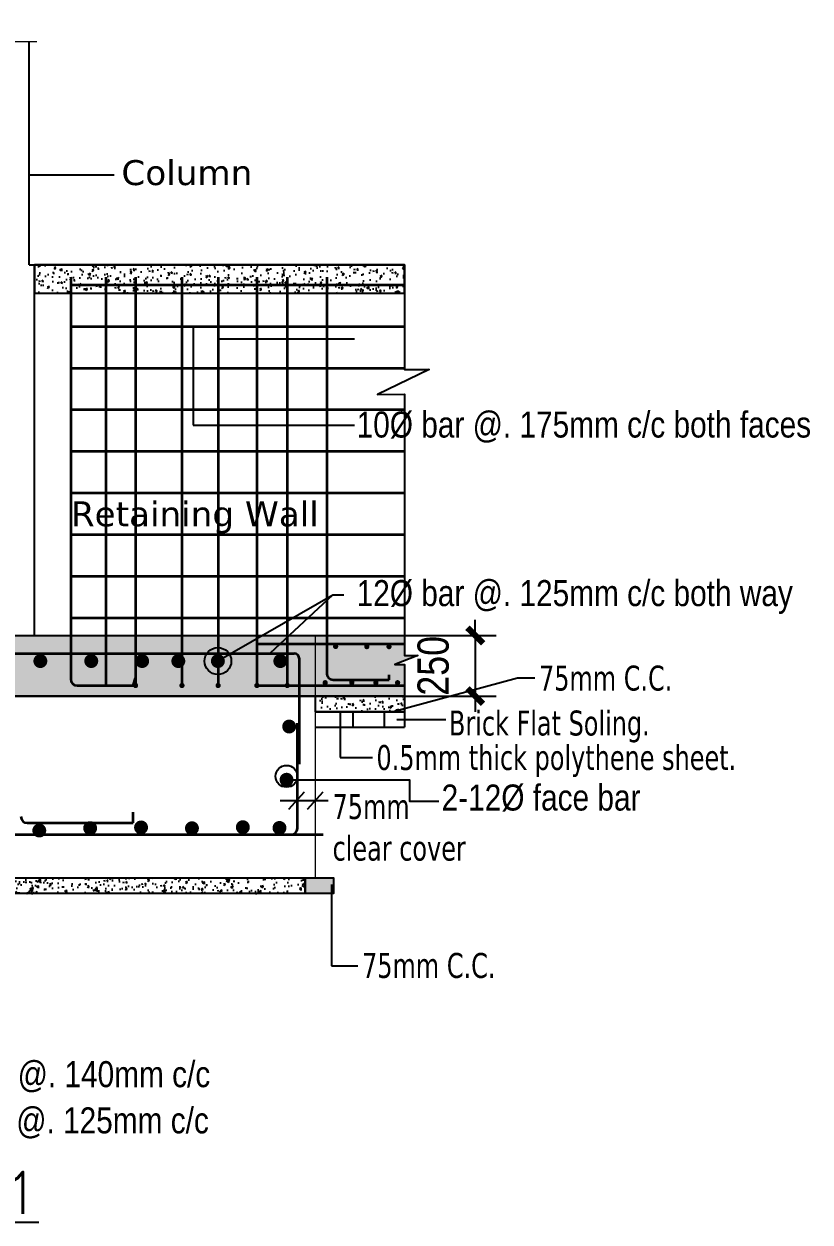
# Model space of a CAD drawing. Header units: millimetres. Extents: x 6239764 to 13047540, y 367704 to 979893.
# Drawn here: x 6499709 to 6503485, y 375915 to 381671 of the extents above; entities that cross this region are included whole.
import ezdxf
from ezdxf import colors
from ezdxf.entities.mleader import LeaderData, LeaderLine
from ezdxf.math import Vec2, Vec3

# ---------------------------------------------------------------- set-up
doc = ezdxf.new("R2010")
doc.units = ezdxf.units.MM
doc.header["$LTSCALE"] = 300
doc.linetypes.add('DASHED2', pattern=[0.375, 0.25, -0.125])
doc.layers.add('covering', color=7, linetype='Continuous', lineweight=15)
doc.layers.add('ROD', color=10, linetype='Continuous', lineweight=35)
doc.layers.add('DIM', color=4, linetype='Continuous')
doc.styles.add('AFTXT', font='')
doc.styles.add('NARROW', font='ARIALN.TTF')
doc.styles.get("Standard").update_dxf_attribs({"font": 'txt8.shx', "width": 0.7, "bigfont": 'hztxt_ii.shx'})
doc.styles.add('TEXT', font='swisscl.ttf')
doc.styles.add('ver', font='verdana.ttf')
doc.styles.get('AFTXT').set_extended_font_data('Romans.shx')
doc.dimstyles.new('1_8 N1', dxfattribs={"dimscale": 1.5, "dimtxt": 48, "dimasz": 36, "dimexe": 18, "dimexo": 18, "dimgap": 15, "dimtad": 1, "dimdec": 1, "dimzin": 3, "dimdsep": 46, "dimlunit": 4, "dimtxsty": 'TEXT', "dimblk": 'ARCHTICK', "dimcen": 5, "dimdle": 18, "dimclrd": 8, "dimclre": 8, "dimclrt": 256, "dimadec": 0, "dimazin": 0, "dimtfac": 1, "dimtdec": 1, "dimtix": 1, "dimtmove": 0, "dimatfit": 3, "dimfxl": 0.18, "dimtvp": 0.75, "dimtolj": 1, "dimtzin": 0, "dimlwe": -1, "dimarcsym": 0})
doc.dimstyles.new('IED-2', dxfattribs={"dimscale": 50, "dimtxt": 3, "dimasz": 0.5, "dimexe": 2, "dimexo": 0, "dimgap": 2.5, "dimtad": 1, "dimdec": 0, "dimzin": 0, "dimdsep": 46, "dimtxsty": 'AFTXT', "dimblk": '_DOT7', "dimcen": 0.09, "dimclre": 7, "dimclrt": 3, "dimadec": 0, "dimazin": 0, "dimtfac": 1, "dimtdec": 0, "dimtix": 1, "dimtmove": 0, "dimatfit": 3, "dimldrblk": '_DOT7', "dimfxl": 1, "dimtolj": 1, "dimtzin": 0, "dimarcsym": 0})
pattern_1 = [(50, (-4462.86, -82961.4), (91.0923345, -7.9695428), [9.525, -104.775]), (355, (-4462.86, -82961.4), (-17.6217107, 95.5284226), [7.62, -83.8202921]), (100.4514447, (-4455.27, -82962.06), (73.4706235, 87.558876), [8.0950044, -89.0451223]), (46.1842, (-4462.86, -82936), (135.5395204, -21.021164), [14.2875, -157.1625]), (96.6355576, (-4451.57, -82937.75), (118.702067, 123.7130623), [12.1425116, -133.567804]), (351.1841512, (-4462.86, -82936), (118.702067, 123.7130623), [11.4299835, -125.729866]), (21, (-4450.16, -82942.35), (75.8071956, -51.1325991), [9.525, -104.775]), (326, (-4450.16, -82942.35), (30.9010142, 92.093983), [7.62, -83.82]), (71.451445, (-4443.84, -82946.61), (106.7082096, 40.9613844), [8.0950044, -89.0449688]), (37.5, (-4462.86, -82961.398), (1.54430163, 42.27751944), [0, -82.804, 0, -85.09, 0, -84.1375]), (7.5, (-4462.86, -82961.398), (33.40983126, 50.0902874), [0, -48.514, 0, -80.899, 0, -32.0675]), (327.5, (-4491.182, -82961.398), (67.79529758, -2.864372), [0, -31.75, 0, -99.06, 0, -131.445]), (317.5, (-4503.88, -82961.4), (74.0645907, 12.7132455), [0, -41.275, 0, -65.786, 0, -93.345])]

# ---------------------------------------------------------------- blocks, each defined once
blk = doc.blocks.new('_ArchTick')
at = {"color": 0, "linetype": 'ByBlock', "const_width": 0.4}
blk.add_lwpolyline([(-0.5, -0.5), (0.5, 0.5)], dxfattribs=at)
blk = doc.blocks.new('*D765')
at = {"color": 0, "lineweight": -2, "transparency": 16777216}
for p, q in [((6501876.8, 378732.5), (6501876.8, 378807.5)), ((6501876.8, 378732.5), (6501876.8, 378441.5)), ((6501876.8, 378441.5), (6501876.8, 378366.5))]:
    blk.add_line(p, q, dxfattribs=at)
at = {"color": 7, "lineweight": -2, "transparency": 16777216}
for p, q in [((6501537.1, 378732.5), (6501976.8, 378732.5)), ((6501537.1, 378441.5), (6501976.8, 378441.5))]:
    blk.add_line(p, q, dxfattribs=at)
at = {"layer": 'Defpoints', "color": 0, "transparency": 16777216}
for p in [(6501537.1, 378732.5), (6501537.1, 378441.5, 0), (6501876.8, 378441.5)]:
    blk.add_point(p, dxfattribs=at)
at = {"color": 0, "lineweight": -2, "transparency": 16777216, "xscale": 75, "yscale": 75, "zscale": 75}
for p, rotation in [((6501876.8, 378732.5), 270), ((6501876.8, 378441.5), 90)]:
    blk.add_blockref('_ArchTick', p, dxfattribs=dict(at, rotation=rotation))
at = {"color": 3, "transparency": 16777216, "insert": (6501675.3, 378587), "char_height": 150, "attachment_point": 5, "rotation": 90, "style": 'NARROW'}
blk.add_mtext('\\A1;250', dxfattribs=at)
blk = doc.blocks.new('_DOT7')
at = {"color": 7, "linetype": 'Continuous'}
blk.add_line((-0.5, 0), (-1, 0), dxfattribs=at)
at = {"color": 7, "linetype": 'Continuous', "const_width": 0.5}
blk.add_lwpolyline([(-0.25, 0, 1), (0.25, 0, 1), (-0.25, 0, 1)], format="xyb", dxfattribs=at)

msp = doc.modelspace()

# ---------------------------------------------------------------- hatches: boundary and pattern name
at = {"ltscale": 0.1}
h = msp.add_hatch(dxfattribs=at)
h.set_pattern_fill('AR-CONC', color=8, scale=0.5)
h.set_pattern_definition([(50, (-4423.5, -81742.45), (91.0923345, -7.9695428), [9.525, -104.775]), (355, (-4423.5, -81742.45), (-17.6217107, 95.5284226), [7.62, -83.8202921]), (100.4514447, (-4415.91, -81743.12), (73.4706235, 87.558876), [8.0950044, -89.0451223]), (46.1842, (-4423.5, -81717.05), (135.5395204, -21.021164), [14.2875, -157.1625]), (96.6355576, (-4412.2, -81718.8), (118.702067, 123.7130623), [12.1425116, -133.567804]), (351.1841512, (-4423.5, -81717.05), (118.702067, 123.7130623), [11.4299835, -125.729866]), (21, (-4410.8, -81723.4), (75.8071956, -51.1325991), [9.525, -104.775]), (326, (-4410.8, -81723.4), (30.9010142, 92.093983), [7.62, -83.82]), (71.451445, (-4404.48, -81727.66), (106.7082096, 40.9613844), [8.0950044, -89.0449688]), (37.5, (-4423.5, -81742.45), (1.54430163, 42.27751944), [0, -82.804, 0, -85.09, 0, -84.1375]), (7.5, (-4423.5, -81742.45), (33.40983126, 50.0902874), [0, -48.514, 0, -80.899, 0, -32.0675]), (327.5, (-4451.82, -81742.45), (67.79529758, -2.864372), [0, -31.75, 0, -99.06, 0, -131.445]), (317.5, (-4464.52, -81742.45), (74.0645907, 12.7132455), [0, -41.275, 0, -65.786, 0, -93.345])])
h.paths.add_polyline_path([(6501537.1, 380513.9), (6499759, 380512.8), (6499759.1, 380376.8), (6501537.1, 380376.8)])
h = msp.add_hatch(dxfattribs=at)
h.set_pattern_fill('AR-CONC', color=8, scale=0.5)
h.set_pattern_definition(pattern_1)
h.paths.add_polyline_path([(6496957.2, 378441.5), (6496957.2, 378593.9), (6496910, 378593.9), (6497020.8, 378636.4), (6496957.2, 378636.4), (6496957.2, 378732.5), (6501537.1, 378732.5), (6501537.1, 378636.4), (6501600.7, 378636.4), (6501489.9, 378593.9), (6501537.1, 378593.9), (6501537.1, 378441.5)])
h = msp.add_hatch(dxfattribs=at)
h.set_pattern_fill('AR-CONC', color=8, scale=0.5)
h.set_pattern_definition(pattern_1)
h.paths.add_polyline_path([(6501109, 378441.5), (6501537.1, 378441.5), (6501537.1, 378366.5), (6501109, 378366.5)])
at = {"lineweight": 25}
h = msp.add_hatch(dxfattribs=at)
h.set_pattern_fill('AR-CONC', color=9, scale=20)
h.set_pattern_definition([(50, (6340990.65, 684280.87), (143.452037, -12.550427), [15, -165]), (355, (6340990.65, 684280.87), (-27.750267, 150.438427), [12, -132]), (100.451444, (6341002.61, 684279.83), (115.70177, 137.888), [12.74804, -140.22842]), (46.1842, (6340990.65, 684320.87), (213.44827, -33.10386), [22.5, -247.5]), (96.635635, (6341008.44, 684318.11), (186.93239, 194.82372), [19.12207, -210.34275]), (351.184164, (6340990.65, 684320.87), (186.93239, 194.82372), [18, -198]), (21, (6341010.65, 684310.87), (119.38141, -80.52378), [15, -165]), (326, (6341010.65, 684310.87), (48.663066, 145.03001), [12, -132]), (71.451445, (6341020.6, 684304.16), (168.044475, 64.50623), [12.74804, -140.22842]), (37.5, (6340990.655, 684280.87), (2.431971, 66.578771), [0, -130.4, 0, -134, 0, -132.5]), (7.5, (6340990.655, 684280.87), (52.613907, 78.882342), [0, -76.4, 0, -127.4, 0, -50.5]), (327.5, (6340946.055, 684280.87), (106.764487, -4.510974), [0, -50, 0, -156, 0, -207]), (317.5, (6340926.05, 684280.87), (116.637234, 20.020996), [0, -65, 0, -103.6, 0, -147])])
h.paths.add_polyline_path([(6501059, 377568.1), (6501195.3, 377568.1), (6501186.8, 377493.1), (6501059, 377493.1)])
h.paths.add_polyline_path([(6497459, 377568.1), (6498959, 377568.1), (6498959, 377493.1), (6497459, 377493.1)])
h.paths.add_polyline_path([(6497459, 377568.1), (6497334, 377568.1), (6497334, 377493.1), (6497459, 377493.1)])
at = {"ltscale": 0.1}
h = msp.add_hatch(dxfattribs=at)
h.set_pattern_fill('AR-CONC', color=8)
h.set_pattern_definition([(50, (8038.86, -82961.4), (182.184669, -15.9390855), [19.05, -209.55]), (355, (8038.86, -82961.4), (-35.2434214, 191.056845), [15.24, -167.640584]), (100.4514447, (8054.05, -82962.73), (146.941247, 175.117752), [16.190009, -178.0902446]), (46.1842, (8038.86, -82910.6), (271.079041, -42.042328), [28.575, -314.325]), (96.6355576, (8061.45, -82914.1), (237.404134, 247.426125), [24.285023, -267.135608]), (351.184151, (8038.86, -82910.6), (237.404134, 247.426125), [22.859967, -251.459732]), (21, (8064.26, -82923.3), (151.6143913, -102.2651982), [19.05, -209.55]), (326, (8064.26, -82923.3), (61.8020283, 184.187966), [15.24, -167.64]), (71.451445, (8076.9, -82931.82), (213.4164193, 81.922769), [16.190009, -178.0899376]), (37.5, (8038.86, -82961.4), (3.08860325, 84.5550389), [0, -165.608, 0, -170.18, 0, -168.275]), (7.5, (8038.86, -82961.4), (66.8196625, 100.1805748), [0, -97.028, 0, -161.798, 0, -64.135]), (327.5, (7982.22, -82961.4), (135.5905952, -5.728744), [0, -63.5, 0, -198.12, 0, -262.89]), (317.5, (7956.82, -82961.4), (148.1291814, 25.426491), [0, -82.55, 0, -131.572, 0, -186.69])])
h.paths.add_polyline_path([(6499559, 377568.1), (6501059, 377568.1), (6501059, 377493.1), (6499559, 377493.1)])
h = msp.add_hatch(dxfattribs=at)
h.set_pattern_fill('AR-CONC', color=8, scale=0.5)
h.set_pattern_definition([(50, (8038.86, -82961.4), (91.0923345, -7.9695428), [9.525, -104.775]), (355, (8038.86, -82961.4), (-17.6217107, 95.5284226), [7.62, -83.8202921]), (100.4514447, (8046.45, -82962.06), (73.4706235, 87.558876), [8.0950044, -89.0451223]), (46.1842, (8038.86, -82936), (135.5395204, -21.021164), [14.2875, -157.1625]), (96.6355576, (8050.16, -82937.75), (118.702067, 123.7130623), [12.1425116, -133.567804]), (351.1841512, (8038.86, -82936), (118.702067, 123.7130623), [11.4299835, -125.729866]), (21, (8051.56, -82942.35), (75.8071956, -51.1325991), [9.525, -104.775]), (326, (8051.56, -82942.35), (30.9010142, 92.093983), [7.62, -83.82]), (71.451445, (8057.88, -82946.61), (106.7082096, 40.9613844), [8.0950044, -89.0449688]), (37.5, (8038.863, -82961.398), (1.54430163, 42.27751944), [0, -82.804, 0, -85.09, 0, -84.1375]), (7.5, (8038.863, -82961.398), (33.40983126, 50.0902874), [0, -48.514, 0, -80.899, 0, -32.0675]), (327.5, (8010.542, -82961.398), (67.79529758, -2.864372), [0, -31.75, 0, -99.06, 0, -131.445]), (317.5, (7997.84, -82961.4), (74.0645907, 12.7132455), [0, -41.275, 0, -65.786, 0, -93.345])])
h.paths.add_polyline_path([(6499559, 377568.1), (6501059, 377568.1), (6501059, 377493.1), (6499559, 377493.1)])

# ---------------------------------------------------------------- linework, layer by layer
at = {"lineweight": 25}
for p, q in [((6499734, 380512.8, 0), (6499734, 381585.5, 0)), ((6499734, 380512.8, 0), (6499759, 380512.8, 0)), ((6499759, 378732.5, 0), (6499759, 380512.8, 0)), ((6499759, 378732.5, 0), (6501109, 378732.5, 0))]:
    msp.add_line(p, q, dxfattribs=at)
at = {"color": 6, "ltscale": 0.1}
for p, q in [((6500521.9, 379743.9, 0), (6501296.9, 379743.9, 0)), ((6501192.7, 378927.5, 0), (6501192.7, 378927.5, 0)), ((6501192.7, 378927.5, 0), (6501192.7, 378927.5, 0)), ((6501192.7, 378927.5, 0), (6501192.7, 378927.5, 0)), ((6501192.7, 378927.5, 0), (6501192.7, 378927.5, 0)), ((6501193.1, 378927.5, 0), (6501245.2, 378927.5, 0)), ((6496957.2, 378732.5), (6501537.1, 378732.5)), ((6501537.1, 378732.5, 0), (6501537.1, 378636.4, 0)), ((6501600.7, 378636.4, 0), (6501489.9, 378593.9, 0)), ((6501489.9, 378593.9, 0), (6501537.1, 378593.9, 0)), ((6501537.1, 378636.4, 0), (6501600.7, 378636.4, 0)), ((6501537.1, 378593.9, 0), (6501537.1, 378441.5, 0)), ((6502080.4, 378528.5), (6502163.3, 378528.7)), ((6496957.2, 378441.5), (6501537.1, 378441.5)), ((6501537.1, 378441.5, 0), (6501537.1, 378291.5)), ((6501109, 378366.5), (6501537.1, 378366.5)), ((6501288.5, 378366.5), (6501288.5, 378291.5)), ((6501438.7, 378366.5), (6501438.7, 378291.5)), ((6501109, 378291.5), (6501537.1, 378291.5)), ((6501228.5, 378147.1), (6501382.4, 378147.1))]:
    msp.add_line(p, q, dxfattribs=at)
for p, q in [((6500981, 377898.5, 0), (6501056.9, 377981.2, 0)), ((6501071.1, 377898.5, 0), (6501146.9, 377981.2, 0)), ((6500939.6, 377939.8, 0), (6501169.8, 377939.8, 0))]:
    msp.add_line(p, q)
at = {"color": 6, "ltscale": 0.1, "elevation": 0}
for points in [[(6499759, 380512.8), (6501537.1, 380513.9), (6501537.1, 380010.1), (6501654.6, 380010.1), (6501406.8, 379890.4), (6501537.1, 379892.6), (6501537.1, 378732.5)], [(6500970.2, 378039.5), (6501414.6, 378039.5), (6501561.3, 378039.5), (6501561.3, 377936.5), (6501701.8, 377936.5)]]:
    msp.add_lwpolyline(points, dxfattribs=at)
msp.add_lwpolyline([(6501537.1, 380513.9), (6499759, 380512.8), (6499759.1, 380376.8), (6501537.1, 380376.8)], close=True, dxfattribs=at)
at = {"color": 6, "ltscale": 0.1}
msp.add_lwpolyline([(6496957.2, 378441.5), (6496957.2, 378593.9), (6496910, 378593.9), (6497020.8, 378636.4), (6496957.2, 378636.4), (6496957.2, 378732.5), (6501537.1, 378732.5), (6501537.1, 378636.4), (6501600.7, 378636.4), (6501489.9, 378593.9), (6501537.1, 378593.9), (6501537.1, 378441.5), (6496957.2, 378441.5)], dxfattribs=at)
msp.add_lwpolyline([(6501109, 378441.5), (6501537.1, 378441.5), (6501537.1, 378366.5), (6501109, 378366.5)], close=True, dxfattribs=at)
at = {"lineweight": 25, "elevation": 0}
for points in [[(6499559, 377568.1), (6501059, 377568.1), (6501059, 377493.1), (6499559, 377493.1)], [(6501059, 377568.1), (6501195.3, 377568.1), (6501195.3, 377493.1), (6501059, 377493.1)]]:
    msp.add_lwpolyline(points, close=True, dxfattribs=at)
at = {"color": 6, "ltscale": 0.1}
msp.add_circle((6500640.4, 378609.8, 0), 64.5, dxfattribs=at)
at = {"color": 7, "lineweight": 25}
msp.add_circle((6500970.3, 378056.2, 0), 52.5, dxfattribs=at)
at = {"layer": 'covering', "lineweight": 0, "ltscale": 1500}
msp.add_line((6501109, 377568.1, 0), (6501109, 378732.5, 0), dxfattribs=at)
at = {"layer": 'covering', "linetype": 'DASHED2', "lineweight": 0, "ltscale": 1500, "elevation": 0}
msp.add_lwpolyline([(6499770.7, 381585.5), (6499338.8, 381585.5), (6499297, 381462.7), (6499297, 381670.8)], dxfattribs=at)
at = {"layer": 'ROD'}
for p, q in [((6499934.1, 380454.8, 0), (6499934.1, 378522.4, 0)), ((6500102.2, 380454.8), (6500102.2, 378492.4, 0)), ((6500244.9, 380454.8, 0), (6500244.9, 378492.4, 0)), ((6500467.9, 380454.8, 0), (6500467.9, 378492.4, 0)), ((6500641.7, 380454.8, 0), (6500641.7, 378492.4, 0)), ((6500827.8, 380454.8, 0), (6500827.8, 378492.4, 0)), ((6500973.5, 380454.8, 0), (6500973.5, 378492.4, 0)), ((6501163.6, 380454.8, 0), (6501163.6, 378550.3, 0)), ((6499934.1, 380417.8, 0), (6501537.1, 380417.8, 0)), ((6499934.1, 380217.8, 0), (6501537.1, 380217.8, 0)), ((6499934.1, 380017.8, 0), (6501537.1, 380017.8, 0)), ((6499934.1, 379817.8, 0), (6501537.1, 379817.8, 0)), ((6499934.1, 379617.8, 0), (6501537.1, 379617.8, 0)), ((6499934.1, 379417.8, 0), (6501537.1, 379417.8, 0)), ((6499934.1, 379217.8, 0), (6501537.1, 379217.8, 0)), ((6499934.1, 379017.8, 0), (6501537.1, 379017.8, 0)), ((6499934.1, 378817.8, 0), (6501537.1, 378817.8, 0)), ((6500827.8, 378693.1), (6501537.1, 378693.3, 0)), ((6497484, 378646, 0), (6501006.9, 378646, 0)), ((6501031.9, 378115, 0), (6501031.9, 378624.1, 0)), ((6501463.6, 378520.3, 0), (6501463.6, 378544.1, 0)), ((6499964.1, 378492.4, 0), (6500234.1, 378492.4, 0)), ((6500234.1, 378492.4, 0), (6500244.9, 378527.6, 0)), ((6500827.8, 378492.4), (6501537.1, 378492.4)), ((6501193.6, 378520.3, 0), (6501463.6, 378520.3, 0)), ((6501022.5, 377805.9, 0), (6501022.5, 378311.8, 0)), ((6500234.1, 377832.5, 0), (6500234.1, 377883.7, 0)), ((6499724, 377832.5, 0), (6500144, 377832.5, 0)), ((6499964.1, 377832.5, 0), (6500234.1, 377832.5, 0)), ((6497354, 377775.9, 0), (6501145.5, 377775.9, 0))]:
    msp.add_line(p, q, dxfattribs=at)
at = {"layer": 'ROD', "const_width": 12.5}
for points in [[(6501199.7, 378680, 1), (6501212.2, 378680, 1)], [(6501349.7, 378679.2, 1), (6501362.2, 378679.2, 1)], [(6501456.3, 378679, 1), (6501468.8, 378679, 1)], [(6500967.3, 378492.4, 1), (6500979.8, 378492.4, 1)], [(6501149.5, 378505.7, 1), (6501162, 378505.7, 1)], [(6501277.7, 378506.3, 1), (6501290.2, 378506.3, 1)], [(6501393.2, 378505.7, 1), (6501405.7, 378505.7, 1)], [(6501497.4, 378505.7, 1), (6501509.9, 378505.7, 1)]]:
    msp.add_lwpolyline(points, format="xyb", close=True, dxfattribs=at)
at = {"layer": 'ROD', "elevation": 0}
for points, const_width in [([(6499804.4, 378609.8, -1), (6499771, 378609.8, -1)], 33.4), ([(6500048.9, 378609.8, -1), (6500015.5, 378609.8, -1)], 33.4), ([(6500293.3, 378609.8, -1), (6500259.9, 378609.8, -1)], 33.4), ([(6500467.1, 378609.8, -1), (6500433.7, 378609.8, -1)], 33.4), ([(6500657.2, 378609.8, -1), (6500623.7, 378609.8, -1)], 33.4), ([(6500957.2, 378609.8, -1), (6500923.7, 378609.8, -1)], 33.4), ([(6500238.6, 378492.4, 1), (6500251.1, 378492.4, 1)], 12.5), ([(6500461.6, 378492.4, 1), (6500474.1, 378492.4, 1)], 12.5), ([(6500635.4, 378492.4, 1), (6500647.9, 378492.4, 1)], 12.5), ([(6500821.5, 378492.4, 1), (6500834, 378492.4, 1)], 12.5), ([(6500966.2, 378295.1, 1), (6500999.6, 378295.1, 1)], 33.4), ([(6500953.5, 378039.5, 1), (6500987, 378039.5, 1)], 33.4), ([(6500288.1, 377810.4, -1), (6500254.7, 377810.4, -1)], 33.4), ([(6500777, 377811.4, -1), (6500743.6, 377811.4, -1)], 33.4), ([(6499799.2, 377795.5, -1), (6499765.8, 377795.5, -1)], 33.4), ([(6500043.6, 377807.1, -1), (6500010.2, 377807.1, -1)], 33.4), ([(6500532.5, 377806.5, -1), (6500499.1, 377806.5, -1)], 33.4), ([(6500953, 377808, -1), (6500919.6, 377808, -1)], 33.4)]:
    msp.add_lwpolyline(points, format="xyb", close=True, dxfattribs=dict(at, const_width=const_width))
at = {"layer": 'ROD'}
for centre, radius, start, end in [((6501006.9, 378621, 0), 25, 0, 90), ((6501193.6, 378550.3, 0), 30, 180, 270), ((6499964.1, 378522.4, 0), 30, 180, 270), ((6499724, 377862.5, 0), 30, 180, 270), ((6500992.5, 377805.9, 0), 30, 270, 0)]:
    msp.add_arc(centre, radius, start, end, dxfattribs=at)

# ---------------------------------------------------------------- texts
at = {"lineweight": 25, "style": 'NARROW'}
msp.add_text('29-20Ø bar @. 125mm c/c', height=125, dxfattribs=at).set_placement((6498907.7, 376340.5, 0))
at = {"ltscale": 1500, "attachment_point": 1}
for s, insert, char_height, width, style in [('Column', (6500177, 381016.6, 0), 119.77, 1192.266, 'ver'), ('10%%C bar @. 175mm c/c both faces', (6501306.9, 379808.7, 0), 125, 2179.751, 'NARROW'), ('Retaining Wall', (6499934.1, 379377, 0), 119.769, 1192.266, 'ver'), ('12%%C bar @. 125mm c/c both way', (6501306.9, 378998.8, 0), 125, 2179.751, 'NARROW'), ('2-12%%C face bar', (6501715.2, 378016.6, 0), 125, 1990.284, 'NARROW'), ('28-20%%C bar @. 140mm c/c ', (6498914.4, 376687.5, 0), 125, 2039.362, 'NARROW')]:
    msp.add_mtext(s, dxfattribs=dict(at, insert=insert, char_height=char_height, width=width, style=style))
at = {"ltscale": 1500, "char_height": 119.769, "width": 4739.703, "attachment_point": 1}
for s, insert in [('{\\fVerdana|b0|i0|c0|p34;75mm C.C.}', (6502183, 378588)), ('{\\fVerdana|b0|i0|c0|p34;Brick Flat Soling.}', (6501750.4, 378372)), ('{\\fVerdana|b0|i0|c0|p34;0.5mm thick polythene sheet.}', (6501402.1, 378206.4)), ('{\\fVerdana|b0|i0|c0|p34;75mm \\Pclear cover}', (6501191.3, 377970.6)), ('{\\fVerdana|b0|i0|c0|p34;75mm C.C.}', (6501332.9, 377207.3, 0))]:
    msp.add_mtext(s, dxfattribs=dict(at, insert=insert))
at = {"layer": 'DIM', "lineweight": 25}
msp.add_text('%%USection: A1-A1', height=200, dxfattribs=at).set_placement((6497706.5, 375954.5, 0))

# ---------------------------------------------------------------- dimensions: what is measured, and where the dimension line sits
dim = msp.add_linear_dim(base=(6501876.8, 378441.5), p1=(6501537.1, 378732.5), p2=(6501537.1, 378441.5, 0), angle=90, text='250', dimstyle='IED-2', override={"dimasz": 1.5, "dimtxsty": 'NARROW', "dimblk1": 'ArchTick', "dimblk2": 'ArchTick', "dimsah": 1})
dim.commit()
dim.dimension.update_dxf_attribs({"geometry": '*D765', "text_midpoint": (6501675.3, 378587)})

# ---------------------------------------------------------------- leaders
at = {"color": 6, "ltscale": 0.1}
ml = msp.add_multileader_mtext('Standard', dxfattribs=at)
ml.set_content('', color=6)
ml.set_leader_properties()
ml.build(insert=Vec2(0, 0))
ml.multileader.update_dxf_attribs({"text_right_attachment_type": 6, "dogleg_length": 0.36})
ctx = ml.context
ctx.base_point, ctx.plane_origin = Vec3(6500521.9, 379743.9, 0), Vec3(6500521.5, 380217.8, 0)
ctx.right_attachment = 6
notes = []
notes.append((ctx, [(0, (1, 1, 0), (6500521.5, 379743.9, 0), (1, 0), 0.36, [(0, [(6500521.5, 380217.8, 0)], 0, [])])]))
ctx.mtext.insert, ctx.mtext.flow_direction = Vec3(6500523.9, 379745.9, 0), 5
ml = msp.add_multileader_mtext('Standard', dxfattribs=at)
ml.set_content('', color=6)
ml.set_leader_properties()
ml.build(insert=Vec2(0, 0))
ml.multileader.update_dxf_attribs({"text_right_attachment_type": 6, "dogleg_length": 0.36})
ctx = ml.context
ctx.base_point, ctx.plane_origin = Vec3(6501297.5, 380157.5, 0), Vec3(6500641.7, 380157.5, 0)
ctx.right_attachment = 6
notes.append((ctx, [(0, (1, 1, 0), (6501297.1, 380157.5, 0), (1, 0), 0.36, [(0, [(6500641.7, 380157.5, 0)], 0, [])])]))
ctx.mtext.insert, ctx.mtext.flow_direction = Vec3(6501299.5, 380159.5, 0), 5
ml = msp.add_multileader_mtext('Standard', dxfattribs=at)
ml.set_content('', color=6)
ml.set_leader_properties()
ml.build(insert=Vec2(0, 0))
ml.multileader.update_dxf_attribs({"text_right_attachment_type": 6, "dogleg_length": 0.36})
ctx = ml.context
ctx.base_point, ctx.plane_origin = Vec3(6501297.5, 380157.5, 0), Vec3(6500973.5, 380157.5, 0)
ctx.right_attachment = 6
notes.append((ctx, [(0, (1, 1, 0), (6501297.1, 380157.5, 0), (1, 0), 0.36, [(0, [(6500973.5, 380157.5, 0)], 0, [])])]))
ctx.mtext.insert, ctx.mtext.flow_direction = Vec3(6501299.5, 380159.5, 0), 5
ml = msp.add_multileader_mtext('Standard', dxfattribs=at)
ml.set_content('', color=6)
ml.set_leader_properties()
ml.build(insert=Vec2(0, 0))
ml.multileader.update_dxf_attribs({"text_right_attachment_type": 6, "dogleg_length": 0.36})
ctx = ml.context
ctx.base_point, ctx.plane_origin = Vec3(6500521.9, 379743.9, 0), Vec3(6500521.5, 380017.8, 0)
ctx.right_attachment = 6
notes.append((ctx, [(0, (1, 1, 0), (6500521.5, 379743.9, 0), (1, 0), 0.36, [(0, [(6500521.5, 380017.8, 0)], 0, [])])]))
ctx.mtext.insert, ctx.mtext.flow_direction = Vec3(6500523.9, 379745.9, 0), 5
ml = msp.add_multileader_mtext('Standard', dxfattribs=at)
ml.set_content('', color=6)
ml.set_leader_properties()
ml.build(insert=Vec2(0, 0))
ml.multileader.update_dxf_attribs({"text_right_attachment_type": 6, "dogleg_length": 0.36})
ctx = ml.context
ctx.base_point, ctx.plane_origin = Vec3(6501193.1, 378927.5, 0), Vec3(6500640.4, 378609.8, 0)
ctx.right_attachment = 6
notes.append((ctx, [(0, (1, 1, 0), (6501192.7, 378927.5, 0), (1, 0), 0.36, [(0, [(6500640.4, 378609.8, 0)], 0, [])])]))
ctx.mtext.insert, ctx.mtext.flow_direction = Vec3(6501195.1, 378929.5, 0), 5
ml = msp.add_multileader_mtext('Standard', dxfattribs=at)
ml.set_content('', color=6)
ml.set_leader_properties()
ml.build(insert=Vec2(0, 0))
ml.multileader.update_dxf_attribs({"text_right_attachment_type": 6, "dogleg_length": 0.36})
ctx = ml.context
ctx.base_point, ctx.plane_origin = Vec3(6501193.1, 378927.5, 0), Vec3(6500890.4, 378646, 0)
ctx.right_attachment = 6
notes.append((ctx, [(0, (1, 1, 0), (6501192.7, 378927.5, 0), (1, 0), 0.36, [(0, [(6500890.4, 378646, 0)], 0, [])])]))
ctx.mtext.insert, ctx.mtext.flow_direction = Vec3(6501195.1, 378929.5, 0), 5
ml = msp.add_multileader_mtext('Standard', dxfattribs=at)
ml.set_content('', color=6)
ml.set_leader_properties()
ml.build(insert=Vec2(0, 0))
ml.multileader.update_dxf_attribs({"text_right_attachment_type": 6, "dogleg_length": 0.36})
ctx = ml.context
ctx.base_point, ctx.plane_origin = Vec3(6502080.8, 378528.5), Vec3(6501478.3, 378366.5)
ctx.right_attachment = 6
notes.append((ctx, [(0, (1, 1, 0), (6502080.4, 378528.5), (1, 0), 0.36, [(0, [(6501478.3, 378366.5)], 0, [])])]))
ctx.mtext.insert, ctx.mtext.flow_direction = Vec3(6502082.8, 378530.5), 5
ml = msp.add_multileader_mtext('Standard', dxfattribs=at)
ml.set_content('', color=6)
ml.set_leader_properties()
ml.build(insert=Vec2(0, 0))
ml.multileader.update_dxf_attribs({"text_right_attachment_type": 6, "dogleg_length": 0.36})
ctx = ml.context
ctx.base_point, ctx.plane_origin = Vec3(6501228.5, 378147.1), Vec3(6501228.2, 378366.5)
ctx.right_attachment = 6
notes.append((ctx, [(0, (1, 1, 0), (6501228.2, 378147.1), (1, 0), 0.36, [(0, [(6501228.2, 378366.5)], 0, [])])]))
ctx.mtext.insert, ctx.mtext.flow_direction = Vec3(6501230.5, 378149.1), 5
ml = msp.add_multileader_mtext('Standard', dxfattribs=at)
ml.set_content('', color=6)
ml.set_leader_properties()
ml.build(insert=Vec2(0, 0))
ml.multileader.update_dxf_attribs({"text_right_attachment_type": 6, "dogleg_length": 0.36})
ctx = ml.context
ctx.base_point, ctx.plane_origin = Vec3(6501735.7, 378328.6), Vec3(6501495.5, 378328.6)
ctx.right_attachment = 6
notes.append((ctx, [(0, (1, 1, 0), (6501735.3, 378328.6), (1, 0), 0.36, [(0, [(6501495.5, 378328.6)], 0, [])])]))
ctx.mtext.insert, ctx.mtext.flow_direction = Vec3(6501737.7, 378330.6), 5
at = {"layer": 'DIM'}
for points in [[(6499734, 380945.2, 0), (6500142.4, 380945.2, 0)], [(6501186.8, 377536.3, 0), (6501186.8, 377145.4, 0), (6501312.3, 377145.4, 0)]]:
    msp.add_leader(points, dimstyle='1_8 N1', override={"dimasz": 3.5, "dimclrd": 256}, dxfattribs=at)
for ctx, leaders in notes:
    for number, flags, end, landing, length, lines in leaders:
        leader = LeaderData()
        leader.index, (leader.has_last_leader_line, leader.has_dogleg_vector, leader.attachment_direction) = number, flags
        leader.last_leader_point, leader.dogleg_vector, leader.dogleg_length = Vec3(end), Vec3(landing), length
        for number, points, colour, breaks in lines:
            line = LeaderLine()
            line.index, line.vertices, line.color, line.breaks = number, Vec3.list(points), colors.encode_raw_color(colour), breaks
            leader.lines.append(line)
        ctx.leaders.append(leader)

doc.saveas('drawing.dxf')
